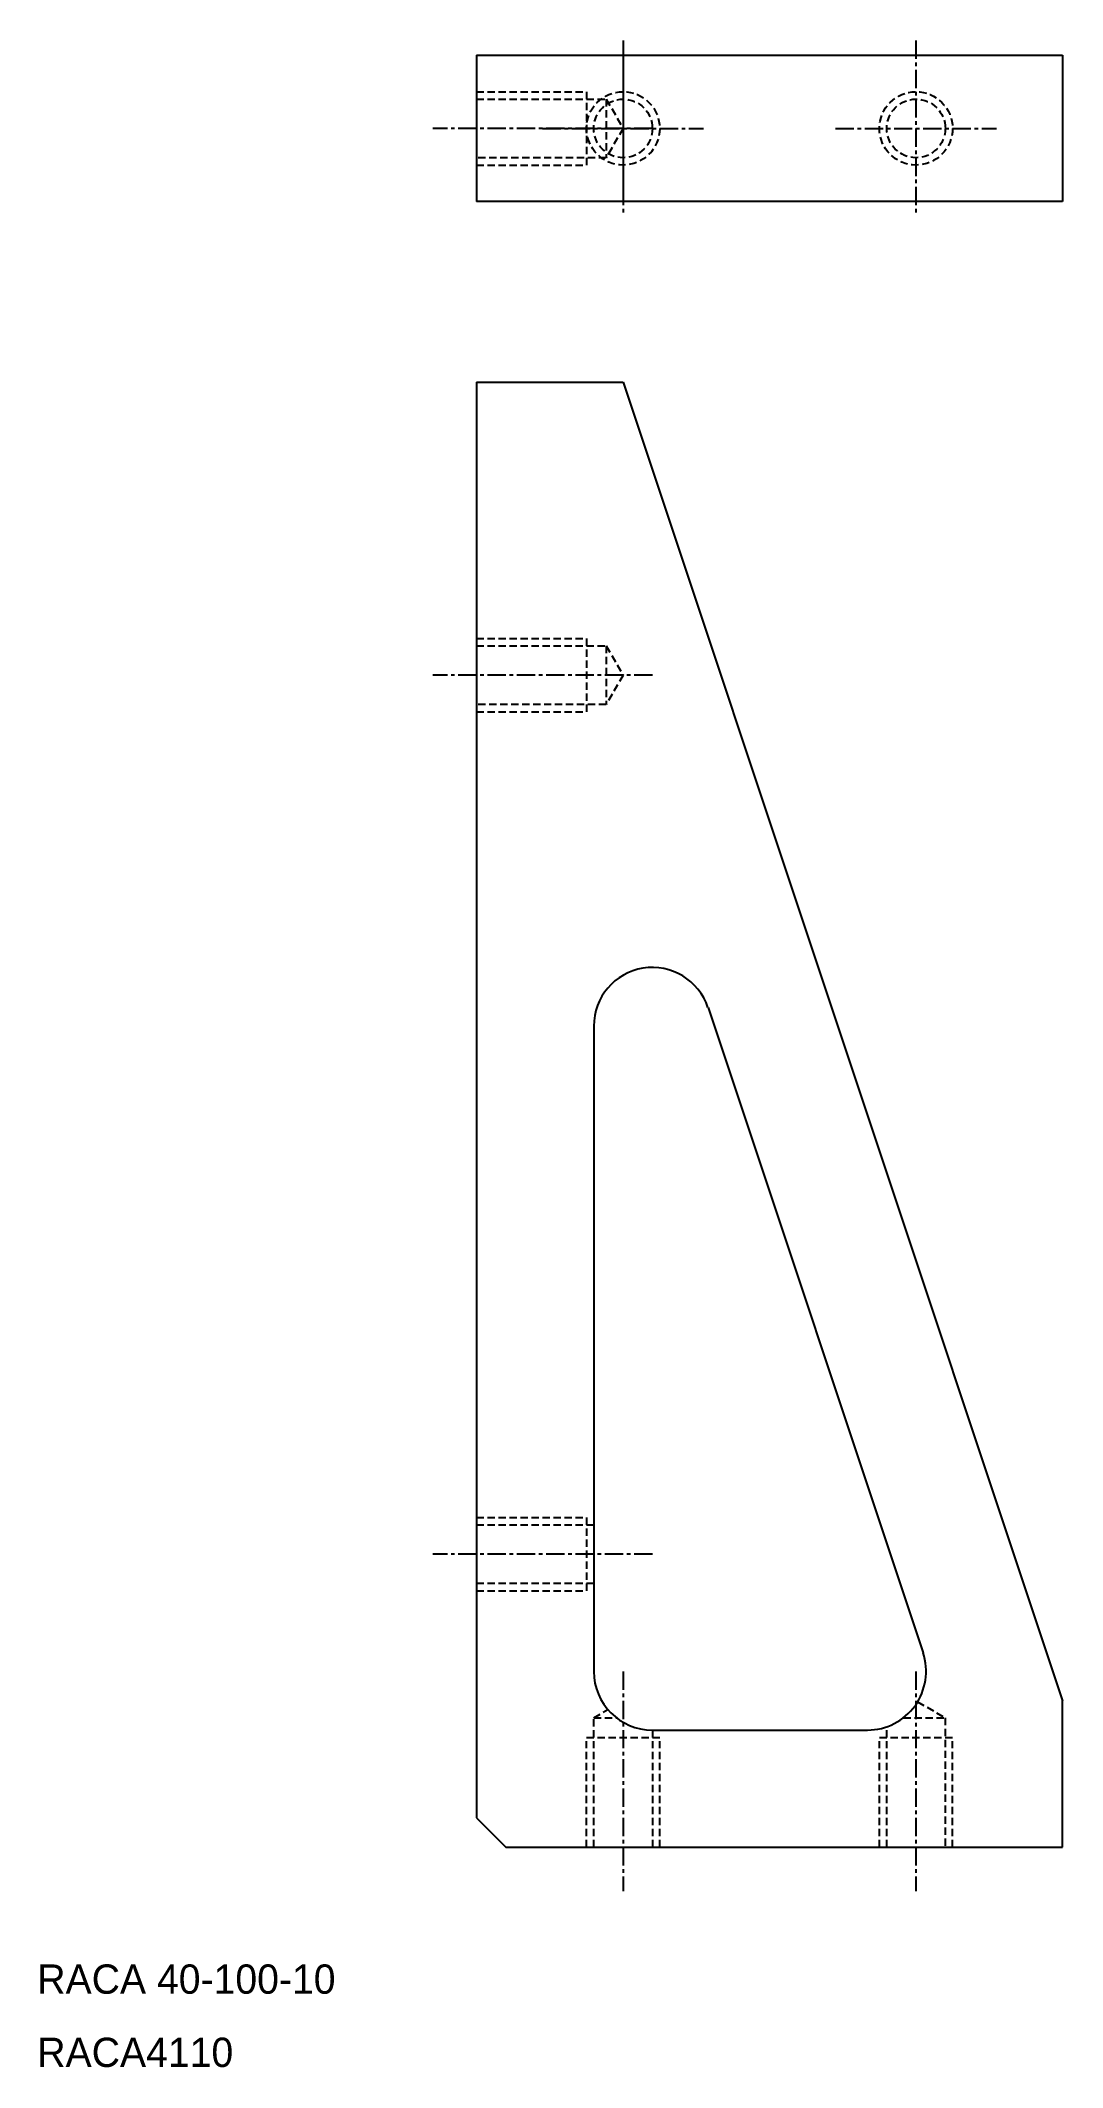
# Model space of a CAD drawing. Extents: x 9007 to 9077, y 557 to 695.
import ezdxf

# ---------------------------------------------------------------- set-up
doc = ezdxf.new("R2010")
doc.units = 0
doc.linetypes.add('CENTER', pattern=[2, 1.25, -0.25, 0.25, -0.25])
doc.linetypes.add('DASHED', pattern=[0.75, 0.5, -0.25])
doc.layers.get('0').update_dxf_attribs({"linetype": 'CONTINUOUS'})
doc.layers.add('CENTER', color=1, linetype='CENTER')

msp = doc.modelspace()

# ---------------------------------------------------------------- linework, layer by layer
at = {"color": 7, "linetype": 'CONTINUOUS'}
for p, q in [((9036.93, 694.24), (9036.93, 684.24)), ((9036.93, 694.24), (9076.93, 694.24)), ((9046.93, 694.24), (9046.93, 684.24)), ((9076.93, 694.24), (9076.93, 684.24)), ((9076.93, 684.24), (9036.93, 684.24)), ((9036.93, 671.92), (9046.93, 671.92)), ((9036.93, 671.92), (9036.93, 573.92)), ((9046.93, 671.92), (9076.93, 581.92)), ((9052.73, 629.23), (9067.41, 585.18)), ((9044.93, 627.97), (9044.93, 583.92)), ((9076.93, 571.92), (9076.93, 581.92)), ((9048.93, 579.92), (9063.62, 579.92)), ((9036.93, 573.92), (9038.93, 571.92)), ((9038.93, 571.92), (9076.93, 571.92))]:
    msp.add_line(p, q, dxfattribs=at)
at = {"color": 3, "linetype": 'DASHED'}
for p, q in [((9036.93, 691.74), (9044.43, 691.74)), ((9036.93, 691.24), (9045.78, 691.24)), ((9044.43, 691.74), (9044.43, 686.74)), ((9045.78, 691.24), (9045.78, 687.24)), ((9045.78, 691.24), (9046.93, 689.24)), ((9046.93, 689.24), (9045.78, 687.24)), ((9045.78, 687.24), (9036.93, 687.24)), ((9036.93, 686.74), (9044.43, 686.74)), ((9036.93, 654.42), (9044.43, 654.42)), ((9044.43, 654.42), (9044.43, 649.42)), ((9036.93, 653.92), (9045.78, 653.92)), ((9045.78, 653.92), (9045.78, 649.92)), ((9045.78, 653.92), (9046.93, 651.92)), ((9046.93, 651.92), (9045.78, 649.92)), ((9045.78, 649.92), (9036.93, 649.92)), ((9036.93, 649.42), (9044.43, 649.42)), ((9036.93, 594.42), (9044.43, 594.42)), ((9036.93, 593.92), (9044.93, 593.92)), ((9044.43, 594.42), (9044.43, 589.42)), ((9044.93, 589.92), (9036.93, 589.92)), ((9036.93, 589.42), (9044.43, 589.42)), ((9044.93, 580.76), (9045.89, 581.32)), ((9067.04, 581.85), (9068.93, 580.76)), ((9067.04, 581.85), (9068.93, 580.76)), ((9044.93, 580.76), (9046.47, 580.76)), ((9044.93, 571.92), (9044.93, 580.76)), ((9048.93, 579.92), (9048.93, 571.92)), ((9064.93, 571.92), (9064.93, 580.14)), ((9064.93, 571.92), (9064.93, 580.14)), ((9066.08, 580.76), (9068.93, 580.76)), ((9066.08, 580.76), (9068.93, 580.76)), ((9068.93, 580.76), (9068.93, 571.92)), ((9068.93, 580.76), (9068.93, 571.92)), ((9044.43, 579.42), (9049.43, 579.42)), ((9044.43, 571.92), (9044.43, 579.42)), ((9049.43, 571.92), (9049.43, 579.42)), ((9064.43, 579.42), (9069.43, 579.42)), ((9064.43, 571.92), (9064.43, 579.42)), ((9064.43, 571.92), (9064.43, 579.42)), ((9064.43, 579.42), (9069.43, 579.42)), ((9069.43, 571.92), (9069.43, 579.42)), ((9069.43, 571.92), (9069.43, 579.42))]:
    msp.add_line(p, q, dxfattribs=at)
for centre, radius in [((9046.93, 689.24), 2.5), ((9046.93, 689.24), 2), ((9066.93, 689.24), 2.5), ((9066.93, 689.24), 2)]:
    msp.add_circle(centre, radius, dxfattribs=at)
at = {"color": 7, "linetype": 'CONTINUOUS'}
for centre, start, end in [((9048.93, 627.97), 18.4349, 180), ((9048.93, 583.92), 180, 270), ((9063.62, 583.92), 270, 18.4349)]:
    msp.add_arc(centre, 4, start, end, dxfattribs=at)
at = {"layer": 'CENTER', "color": 1, "linetype": 'CENTER'}
for p, q in [((9046.93, 695.24), (9046.93, 683.24)), ((9066.93, 695.24), (9066.93, 683.24)), ((9048.93, 689.24), (9033.93, 689.24)), ((9041.43, 689.24), (9052.43, 689.24)), ((9061.43, 689.24), (9072.43, 689.24)), ((9048.93, 651.92), (9033.93, 651.92)), ((9048.93, 591.92), (9033.93, 591.92)), ((9046.93, 583.92), (9046.93, 568.92)), ((9066.93, 583.92), (9066.93, 568.92)), ((9066.93, 583.92), (9066.93, 568.92)), ((9066.93, 583.92), (9066.93, 568.92))]:
    msp.add_line(p, q, dxfattribs=at)

# ---------------------------------------------------------------- texts
at = {"color": 7, "linetype": 'CONTINUOUS'}
for s, p in [('RACA 40-100-10', (9006.93, 561.92)), ('RACA4110', (9006.93, 556.92))]:
    msp.add_text(s, height=2, dxfattribs=at).set_placement(p)

doc.saveas('drawing.dxf')
